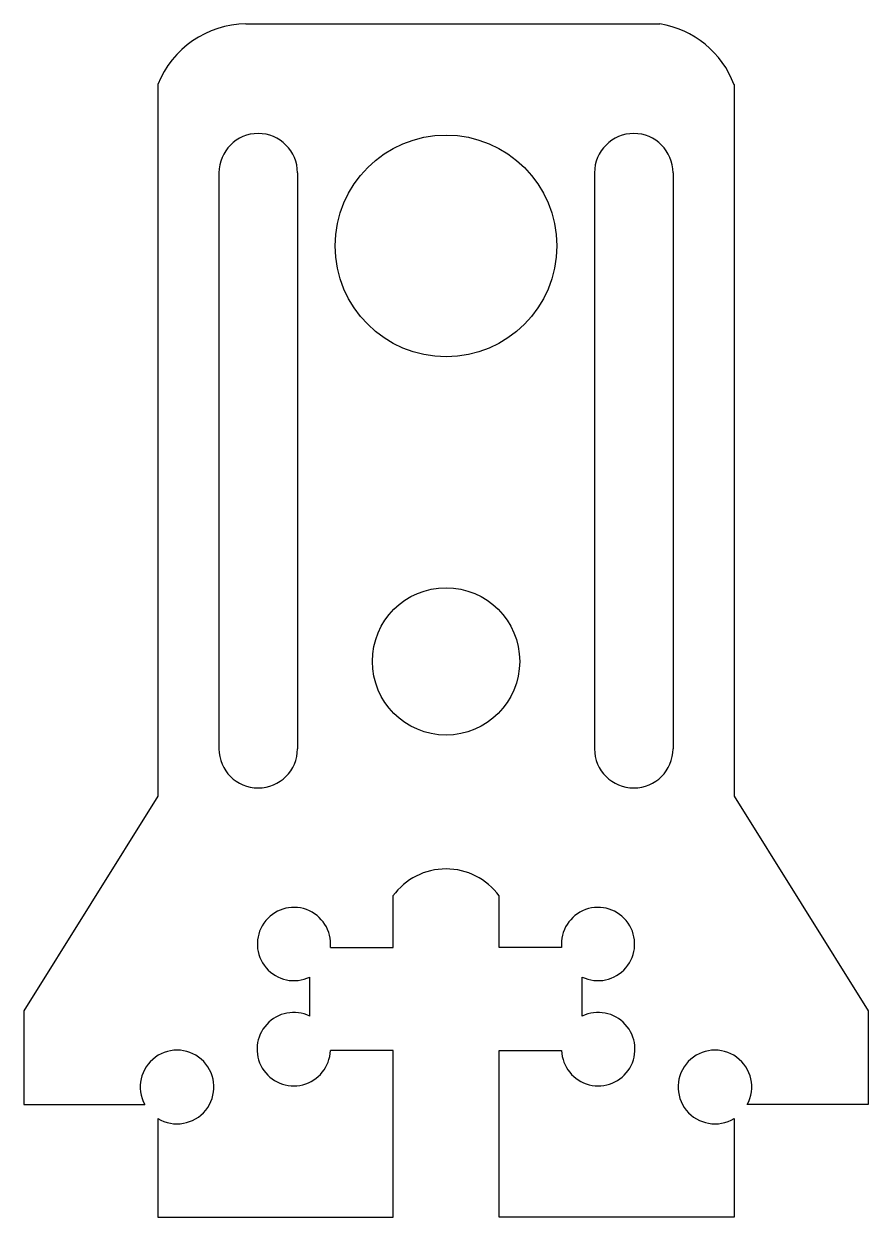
# Model space of a CAD drawing. Header units: millimetres. Extents: x 9.2 to 20.6, y 5.3 to 21.5.
import ezdxf

# ---------------------------------------------------------------- set-up
doc = ezdxf.new("R2010")
doc.units = ezdxf.units.MM

msp = doc.modelspace()

# ---------------------------------------------------------------- linework, layer by layer
at = {"color": 7, "linetype": 'Continuous', "lineweight": 25}
for p, q in [((12.195, 21.467), (17.814, 21.467)), ((11, 20.642), (11, 10.988)), ((18.823, 20.642), (18.823, 10.988)), ((11.829, 19.446), (11.829, 11.631)), ((12.896, 19.446), (12.896, 11.631)), ((16.927, 19.446), (16.927, 11.631)), ((17.994, 19.446), (17.994, 11.631)), ((11, 10.988), (9.18, 8.074)), ((18.823, 10.988), (20.643, 8.074)), ((14.192, 8.935), (14.192, 9.633)), ((15.632, 8.935), (15.632, 9.633)), ((13.342, 8.935), (14.192, 8.935)), ((16.481, 8.935), (15.632, 8.935)), ((13.062, 8.002), (13.062, 8.533)), ((16.762, 8.002), (16.762, 8.533)), ((9.18, 8.074), (9.18, 6.802)), ((20.643, 8.074), (20.643, 6.802)), ((14.192, 7.535), (13.342, 7.535)), ((14.192, 5.275), (14.192, 7.535)), ((15.632, 7.535), (16.481, 7.535)), ((15.632, 5.275), (15.632, 7.535)), ((9.18, 6.802), (10.821, 6.802)), ((20.643, 6.802), (19.002, 6.802)), ((11, 6.615), (11, 5.275)), ((18.823, 6.615), (18.823, 5.275)), ((11, 5.275), (14.192, 5.275)), ((18.823, 5.275), (15.632, 5.275))]:
    msp.add_line(p, q, dxfattribs=at)
for centre, radius in [((14.912, 18.454), 1.504), ((14.912, 12.816), 1)]:
    msp.add_circle(centre, radius, dxfattribs=at)
for centre, radius, start, end in [((12.21, 20.167), 1.3, 90.6387, 158.561), ((17.607, 20.183), 1.3, 20.6542, 80.8063), ((12.362, 19.446), 0.533, 0, 180), ((17.461, 19.446), 0.533, 0, 180), ((12.362, 11.631), 0.533, 180, 0), ((17.461, 11.631), 0.533, 180, 0), ((14.912, 9.11), 0.89, 35.9819, 144.0181), ((12.847, 8.981), 0.497, 354.7265, 295.6225), ((16.976, 8.981), 0.497, 244.3775, 185.2735), ((12.844, 7.554), 0.498, 64.076, 357.8577), ((16.979, 7.554), 0.498, 182.1423, 115.924), ((11.26, 7.041), 0.5, 238.5884, 208.5479), ((18.563, 7.041), 0.5, 331.4521, 301.4116)]:
    msp.add_arc(centre, radius, start, end, dxfattribs=at)

doc.saveas('drawing.dxf')
